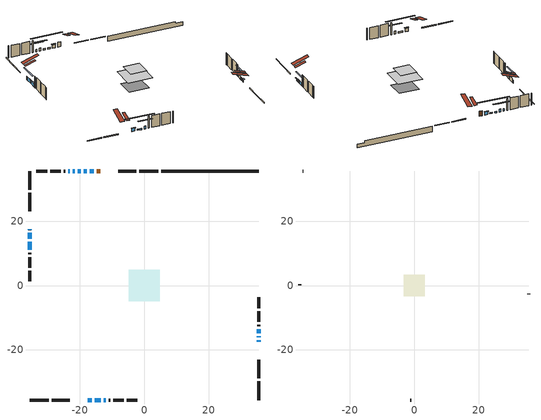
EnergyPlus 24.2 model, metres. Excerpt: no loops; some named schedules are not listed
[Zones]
conditioned space
 floor adiabatic (AdiabaticFloorConstruction): -4.88,-4.88 -4.88,4.88 4.88,4.88 4.88,-4.88 z3.05
 floor foundation (Slab1 construction): -4.02,-3.55 -4.02,3.55 4.02,3.55 4.02,-3.55 z-1.52
 wall outside (RimJoist1 construction): 4.39,35.59 -1.48,35.59 / -35.59,-35.59 -29.73,-35.59 / -35.59,35.59 -35.59,29.73 / 35.59,-35.59 35.59,-29.73 z0.61:0.91
 wall outside (RimJoist2 construction): -2.41,35.59 -8.09,35.59 / -28.8,-35.59 -23.12,-35.59 / -35.59,28.8 -35.59,23.12 / 35.59,-28.8 35.59,-23.12 z0.61:0.91
 wall outside (AdiabaticWallConstruction 1): -13.65,35.59 -14.8,35.59 z0.61:2.64
 wall outside (AdiabaticWallConstruction): -35.59,17.56 -35.59,17.25 / 35.59,-16.12 35.59,-15.81 z0.61:1.83; 35.59,-17.56 35.59,-17.05 / -23.15,35.59 -23.66,35.59 z0.61:1.53; -15.73,35.59 -16.95,35.59 / -17.56,-35.59 -16.34,-35.59 z0.61:1.93; -17.87,35.59 -18.79,35.59 / -19.72,35.59 -20.64,35.59 / -15.41,-35.59 -13.58,-35.59 z0.61:1.22; 35.59,-14.89 35.59,-13.56 / -21.56,35.59 -22.23,35.59 / -12.65,-35.59 -11.99,-35.59 z0.61:1.73; -35.59,16.32 -35.59,14.49 / -35.59,13.57 -35.59,11.13 z0.61:2.13
 wall outside (Wall1 construction): -24.59,35.59 -25.05,35.59 / -11.06,-35.59 -10.6,-35.59 / -35.59,10.2 -35.59,9.74 / 35.59,-12.63 35.59,-12.17 z0.61:5.49
 wall outside (Wall2 construction): -25.98,35.59 -29.23,35.59 / -9.67,-35.59 -6.42,-35.59 / -35.59,8.81 -35.59,5.56 / 35.59,-11.24 35.59,-8 z0.61:5.49
 wall outside (Wall3 construction): -30.16,35.59 -33.51,35.59 / -5.49,-35.59 -2.14,-35.59 / -35.59,4.63 -35.59,1.28 / 35.59,-7.07 35.59,-3.72 z0.61:5.49
 wall foundation (FoundationWall1 construction): 5.32,35.59,-1.52 5.32,35.59,0.61 32.57,35.59,0.61 32.57,35.59,-0.13 35.59,35.59,-0.13 35.59,35.59,-1.52
 window (WindowConstruction 9): -35.59,17.56 -35.59,17.25 z0.61:1.83
 window (WindowConstruction 6): 35.59,-17.56 35.59,-17.05 z0.61:1.52
 window (WindowConstruction 7): -15.73,35.59 -16.95,35.59 z0.61:1.93
 window (WindowConstruction 8): -17.56,-35.59 -16.34,-35.59 z0.61:1.93
 window (WindowConstruction 11): -17.88,35.59 -18.79,35.59 z0.61:1.22
 window (WindowConstruction 12): -19.72,35.59 -20.63,35.59 z0.61:1.22
 window (WindowConstruction 13): -15.41,-35.59 -13.58,-35.59 z0.61:1.22
 window (WindowConstruction 10): 35.59,-16.12 35.59,-15.81 z0.61:1.83
 window (WindowConstruction): 35.59,-14.89 35.59,-13.56 z0.61:1.73
 window (WindowConstruction 1): -21.56,35.59 -22.22,35.59 z0.61:1.73
 window (WindowConstruction 2): -23.15,35.59 -23.66,35.59 z0.61:1.52
 window (WindowConstruction 3): -12.65,-35.59 -11.99,-35.59 z0.61:1.73
 window (WindowConstruction 4): -35.59,16.32 -35.59,14.49 z0.61:2.13
 window (WindowConstruction 5): -35.59,13.57 -35.59,11.13 z0.61:2.13
 door (Door): -13.65,35.59 -14.8,35.59 z0.61:2.64
 ceiling adiabatic (AdiabaticFloorConstruction): 4.88,-4.88 4.88,4.88 -4.88,4.88 -4.88,-4.88 z3.05
 roof outside (Roof2 construction): -12.72,35.59,5.49 -12.72,31.43,6.88 -11.62,31.43,6.88 -11.62,35.59,5.49; -18.49,-35.59,5.49 -18.49,-31.43,6.88 -19.58,-31.43,6.88 -19.58,-35.59,5.49; -35.59,18.49,5.49 -31.43,18.49,6.88 -31.43,19.58,6.88 -35.59,19.58,5.49; 35.59,-18.49,5.49 31.43,-18.49,6.88 31.43,-19.58,6.88 35.59,-19.58,5.49
attic - vented
 floor to conditioned space (Floor1 construction Reversed): -3.27,-3.27 -3.27,3.27 3.27,3.27 3.27,-3.27 z5.49
 wall outside (Wall4 construction): -34.44,35.59 -34.66,35.59 / -1.22,-35.59 -0.99,-35.59 / -35.59,0.35 -35.59,0.13 / 35.59,-2.79 35.59,-2.56 z0.61:5.49
 roof outside (Roof1 construction): -10.69,35.59,5.49 -10.69,29.23,7.61 -9.02,29.23,7.61 -9.02,35.59,5.49; -20.51,-35.59,5.49 -20.51,-29.23,7.61 -22.19,-29.23,7.61 -22.19,-35.59,5.49; -35.59,20.51,5.49 -29.23,20.51,7.61 -29.23,22.19,7.61 -35.59,22.19,5.49; 35.59,-20.51,5.49 29.23,-20.51,7.61 29.23,-22.19,7.61 35.59,-22.19,5.49
shading: 35.59,-16.85 35.59,-17.76 36,-17.76 36,-16.85 z1.73; -17.15,35.59 -15.53,35.59 -15.53,36 -17.15,36 z2.13; -16.14,-35.59 -17.76,-35.59 -17.76,-36 -16.14,-36 z2.13; -23.87,35.59 -12.8,35.59 -12.8,36 -23.87,36 z6.3; -25.72,35.59 -14.64,35.59 -14.64,36 -25.72,36 z6.3; -8.5,-35.59 -20.49,-35.59 -20.49,-36 -8.5,-36 z6.3; 35.59,-10.92 35.59,-17.53 36,-17.53 36,-10.92 z4.37; -24.86,35.59 -18.92,35.59 -18.92,36 -24.86,36 z4.37; -26.3,35.59 -20.51,35.59 -20.51,36 -26.3,36 z4.16; -9.35,-35.59 -15.29,-35.59 -15.29,-36 -9.35,-36 z4.37; -35.59,11.86 -35.59,18.96 -36,18.96 -36,11.86 z4.77; -35.59,10.93 -35.59,13.77 -36,13.77 -36,10.93 z2.34
[Building]
Building 1: Terrain=Suburbs
[Site:Location]
Edmonton Intl AP_AB: Latitude {deg}=53.31; Longitude {deg}=-113.58; Time Zone {hr}=-7; Elevation {m}=723; Keep Site Location Information=Yes
[Site:GroundTemperature:Shallow]
-1.56185, -3.61833, -3.78302, -2.80711, 1.11059, 5.01004, 8.39065, 10.5322, 10.7141, 8.97234, 5.67794, 1.89811
[Site:WaterMainsTemperature]
Calculation Method=Schedule; Temperature Schedule=mains temperature schedule
[Material] Roughness=Rough; Thermal Absorptance=0.9
Name | Thickness {m} | Conductivity {W/m-K} | Density {kg/m3} | Specific Heat {J/kg-K} | Solar Absorptance | Visible Absorptance
asphalt or fiberglass shingles | 0.00635 | 0.162714 | 1121.4 | 1465.45 | 0.4 | 0.4
ceiling loosefill ins | 0.254 | 0.0480833 | 16.02 | 1046.75 | 0.7 | 0.7
ceiling stud and cavity | 0.1397 | 0.0941129 | 65.682 | 1177.47 | 0.7 | 0.7
concrete 4.0 in. | 0.1016 | 1.803125 | 2242.8 | 837.4 | 0.7 | 0.7
concrete 8.0 in. | 0.2032 | 1.803125 | 2242.8 | 837.4 | 0.7 | 0.7
door material | 0.04445 | 0.188738 | 512.64 | 1214.23 | 0.7 | 0.7
floor covering | 0.0127 | 0.0433444 | 54.468 | 1339.84 | 0.6 | 0.6
floor rigid ins; wall rigid ins | 0.512978 | 0.029427 | 32.04 | 1214.23 | 0.7 | 0.7
floor stud and cavity | 0.1397 | 1.75129 | 37.0049 | 1207.88 | 0.7 | 0.7
furniture material conditioned space 1 | 0.1524 | 0.115458 | 640.8 | 1214.23 | 0.6 | 0.6
gypsum board | 0.0127 | 0.160291 | 801 | 837.4 | 0.6 | 0.6
osb sheathing 0.5 in. | 0.0127 | 0.115458 | 512.64 | 1214.23 | 0.7 | 0.7
osb sheathing 0.75 in. | 0.01905 | 0.115458 | 512.64 | 1214.23 | 0.7 | 0.7
osb sheathing 2.0 in. | 0.0508 | 0.115458 | 512.64 | 1214.23 | 0.7 | 0.7
rim joist stud and cavity | 0.0508 | 0.0314757 | 125.044 | 1163.47 | 0.6 | 0.6
rim joist stud and cavity 1 | 0.0508 | 0.312044 | 50.32683 | 1063.81 | 0.6 | 0.6
roof rigid ins | 0.051816 | 0.029427 | 32.04 | 1214.23 | 0.7 | 0.7
roof stud and cavity | 0.2032 | 0.217006 | 78.34581 | 1123.46 | 0.7 | 0.7
wall stud and cavity | 0.1397 | 0.107944 | 139.0536 | 1170.24 | 0.7 | 0.7
wall stud and cavity 1 | 0.1397 | 0.100811 | 139.0536 | 1170.24 | 0.7 | 0.7
wall stud and cavity 2 | 0.1397 | 0.101068 | 139.0536 | 1170.24 | 0.7 | 0.7
wall stud and cavity 3 | 0.0889 | 6.1454 | 50.32683 | 1063.81 | 0.6 | 0.6
wall stud and cavity 4 | 0.0889 | 0.380278 | 52.3479 | 1209.89 | 0.7 | 0.7
wall stud and cavity 5 | 0.0889 | 0.391764 | 83.0341 | 1211.67 | 0.7 | 0.7
wood siding | 0.0254 | 0.102417 | 544.68 | 1172.36 | 0.4 | 0.4
wood siding 1 | 0.00254 | 0.102417 | 544.68 | 1172.36 | 0.4 | 0.4
wood siding 2; wood siding 3; wood siding 4 | 0.0254 | 0.102417 | 544.68 | 1172.36 | 0.7 | 0.7
[WindowMaterial:SimpleGlazingSystem]
Name | U-Factor {W/m2-K} | Solar Heat Gain Coefficient
WindowMaterial | 2.98152 | 0.53
WindowMaterial 1 | 3.13766 | 0.58
WindowMaterial 2 | 2.906 | 0.64
WindowMaterial 3 | 2.89692 | 0.65
WindowMaterial 4 | 3.01388 | 0.48
WindowMaterial 5 | 2.93098 | 0.61
WindowMaterial 6 | 3.00026 | 0.58
WindowMaterial 7 | 2.99571 | 0.51
WindowMaterial 8 | 2.97868 | 0.61
[Construction]
AdiabaticFloorConstruction: floor stud and cavity, floor rigid ins, osb sheathing 0.75 in., floor covering
AdiabaticWallConstruction: wood siding 3, wall rigid ins, wall stud and cavity 4, gypsum board
AdiabaticWallConstruction 1: wood siding 4, wall rigid ins, wall stud and cavity 4, gypsum board
Door: door material
Floor1 construction Reversed: gypsum board, ceiling stud and cavity, ceiling loosefill ins
FoundationWall1 construction: concrete 8.0 in.
furniture construction conditioned space 1: furniture material conditioned space 1
PartitionWallConstruction: gypsum board, wall stud and cavity 5, gypsum board
RimJoist1 construction: wood siding 2, osb sheathing 2.0 in., rim joist stud and cavity
RimJoist2 construction: wood siding 2, rim joist stud and cavity 1
Roof1 construction: asphalt or fiberglass shingles
Roof2 construction: asphalt or fiberglass shingles, roof rigid ins, osb sheathing 0.75 in., roof stud and cavity, gypsum board
Slab1 construction: concrete 4.0 in.
Wall1 construction: wood siding, osb sheathing 0.5 in., wall stud and cavity, gypsum board
Wall2 construction: wood siding, osb sheathing 0.5 in., wall stud and cavity 1, gypsum board
Wall3 construction: wood siding, osb sheathing 0.5 in., wall stud and cavity 2, gypsum board
Wall4 construction: wood siding 1, wall stud and cavity 3
WindowConstruction; WindowConstruction 1; WindowConstruction 3: WindowMaterial
WindowConstruction 10; WindowConstruction 9: WindowMaterial 6
WindowConstruction 11: WindowMaterial 7
WindowConstruction 12; WindowConstruction 13: WindowMaterial 8
WindowConstruction 2: WindowMaterial 1
WindowConstruction 4: WindowMaterial 2
WindowConstruction 5: WindowMaterial 3
WindowConstruction 6: WindowMaterial 4
WindowConstruction 7; WindowConstruction 8: WindowMaterial 5
[Zone] Multiplier=1; Part of Total Floor Area=Yes
Name | Volume {m3}
attic - vented | 14.7059
conditioned space | 387.3
[Space]
Name | Zone | Volume {m3}
attic - vented 1 | attic - vented | 14.7059
conditioned space 1 | conditioned space | 387.3
[ZoneInfiltration:EffectiveLeakageArea]
infil attic - vented 1: Zone or Space=attic - vented 1; Schedule=Always On Discrete; Effective Air Leakage Area {cm2}=1485.22; Stack Coefficient=0.000486653; Wind Coefficient=1.49049e-05
[ZoneMixing]
whole house fan mix: Zone or Space=attic - vented; Schedule=Always On Continuous; Design Flow Rate Calculation Method=Flow/Zone; Design Flow Rate {m3/s}=0; Source Zone or Space=conditioned space
[SurfaceProperty:ExposedFoundationPerimeter]
Slab1: Exposed Perimeter Calculation Method=TotalExposedPerimeter; Total Exposed Perimeter {m}=30.278
[InternalMass] Zone or ZoneList=conditioned space; Space or SpaceList=conditioned space 1
Name | Construction | Surface Area {m2}
furniture mass conditioned space 1 | furniture construction conditioned space 1 | 60.9199
partition wall mass | PartitionWallConstruction | 152.3
[Lights]
interior lighting: Zone or ZoneList or Space or SpaceList=conditioned space 1; Schedule=interior lighting schedule; Design Level Calculation Method=LightingLevel; Lighting Level {W}=343.2; Return Air Fraction=0; Fraction Radiant=0.6; Fraction Visible=0.2; Fraction Replaceable=1
[People]
occupants: Zone or ZoneList or Space or SpaceList=conditioned space 1; Number of People Schedule=occupants schedule; Number of People Calculation Method=People; Number of People=3; Fraction Radiant=0.314171; Sensible Heat Fraction=0.56303; Activity Level Schedule=occupants activity schedule; Carbon Dioxide Generation Rate {m3/s-W}=0; Enable ASHRAE 55 Comfort Warnings=No; Mean Radiant Temperature Calculation Type=EnclosureAveraged
[ElectricEquipment] Zone or ZoneList or Space or SpaceList=conditioned space 1; Design Level Calculation Method=EquipmentLevel
Name | Schedule | Design Level {W} | Fraction Latent | Fraction Radiant | Fraction Lost
clothes dryer | clothes dryer schedule | 140.772 | 0.015 | 0.081 | 0.85
clothes washer | clothes washer schedule | 32.1985 | 0.03 | 0.162 | 0.7
cooking range | cooking range schedule | 215.147 | 0.08 | 0.432 | 0.2
dishwasher | dishwasher schedule | 66.8632 | 0.3 | 0.18 | 0.4
fridge | fridge schedule | 72.9452 | 0 | 0.6 | 0
mech vent house fan | mech vent house fan schedule | 0 | 0 | 0 | 1
mech vent house fan cfis | mech vent house fan cfis schedule | 0 | 0 | 0 | 0
mech vent range fan 0 | mech vent range fan 0 schedule | 57 | 0 | 0 | 1
misc plug loads | misc plug loads schedule | 494.7 | 0.045 | 0.513 | 0.1
whole house fan | Always On Discrete | 0 | 0 | 0 | 1
[OtherEquipment] Zone or ZoneList or Space or SpaceList=conditioned space 1; Design Level Calculation Method=EquipmentLevel
Name | Fuel Type | Schedule | Design Level {W} | Fraction Latent | Fraction Radiant | Fraction Lost
clothes dryer 1 | Electricity | clothes dryer schedule | 0 | 0.015 | 0.081 | 0.85
cooking range 1 | Electricity | cooking range schedule | 0 | 0.08 | 0.432 | 0.2
general water use latent | None | general water use schedule | 62.594 | 1 | 0 | 0
general water use sensible | None | general water use schedule | -61.6891 | 0 | 0.6 | 0
mech vent house fan latent load | None | Always On Discrete | 0 | 1 | 0 | 0
mech vent house fan sensible load | None | Always On Discrete | 0 | 0 | 0 | 0
water heater energy adjustment1 | NaturalGas | Always On Discrete | 0.01 | 0 | 0 | 1
[ZoneInfiltration:DesignFlowRate] Zone or ZoneList or Space or SpaceList=conditioned space 1; Schedule=Always On Discrete; Design Flow Rate Calculation Method=Flow/Zone; Design Flow Rate {m3/s}=0
infil flow; natural vent flow; whole house fan flow
[Foundation:Kiva]
Foundation Kiva 1: Initial Indoor Air Temperature {C}=18; Wall Height Above Grade {m}=0.609996; Wall Depth Below Slab {m}=0.2032
[Foundation:Kiva:Settings]
Soil Conductivity {W/m-K}=0.849921; Soil Density {kg/m3}=1842.3; Soil Specific Heat {J/kg-K}=418.7; Ground Solar Absorptivity=0.9; Ground Thermal Absorptivity=0.9; Ground Surface Roughness {m}=0.03; Far-Field Width {m}=40; Deep-Ground Boundary Condition=ZeroFlux; Deep-Ground Depth {m}=40; Minimum Cell Dimension {m}=0.2; Maximum Cell Growth Coefficient=3; Simulation Timestep=Timestep
[Exterior:Lights]
exterior lighting: Schedule=exterior lighting schedule; Design Level {W}=75.6
[Schedule:Constant]
Name | Hourly Value
Always On Continuous; mech vent house fan schedule; mech vent house fan cfis schedule; Always On Discrete | 1
occupants activity schedule | 117.228
fridge schedule | 0
[Schedule:Week:Daily]
interior lighting schedule Week Rule - Jan1-Jan27: interior lighting schedule day, interior lighting schedule day, interior lighting schedule day, interior lighting schedule day, interior lighting schedule day, interior lighting schedule day, interior lighting schedule day, interior lighting schedule default day, interior lighting schedule default day, interior lighting schedule default day, interior lighting schedule default day, interior lighting schedule default day
interior lighting schedule Week Rule - Jan28-Feb3: interior lighting schedule day, interior lighting schedule day, interior lighting schedule day, interior lighting schedule day, interior lighting schedule day 1, interior lighting schedule day 1, interior lighting schedule day 1, interior lighting schedule default day, interior lighting schedule default day, interior lighting schedule default day, interior lighting schedule default day, interior lighting schedule default day
interior lighting schedule Week Rule - Feb4-Feb24: interior lighting schedule day 1, interior lighting schedule day 1, interior lighting schedule day 1, interior lighting schedule day 1, interior lighting schedule day 1, interior lighting schedule day 1, interior lighting schedule day 1, interior lighting schedule default day, interior lighting schedule default day, interior lighting schedule default day, interior lighting schedule default day, interior lighting schedule default day
interior lighting schedule Week Rule - Feb25-Mar3: interior lighting schedule day 1, interior lighting schedule day 1, interior lighting schedule day 1, interior lighting schedule day 1, interior lighting schedule day 2, interior lighting schedule day 2, interior lighting schedule day 2, interior lighting schedule default day, interior lighting schedule default day, interior lighting schedule default day, interior lighting schedule default day, interior lighting schedule default day
interior lighting schedule Week Rule - Mar4-Mar31: interior lighting schedule day 2, interior lighting schedule day 2, interior lighting schedule day 2, interior lighting schedule day 2, interior lighting schedule day 2, interior lighting schedule day 2, interior lighting schedule day 2, interior lighting schedule default day, interior lighting schedule default day, interior lighting schedule default day, interior lighting schedule default day, interior lighting schedule default day
interior lighting schedule Week Rule - Apr1-Apr28: interior lighting schedule day 3, interior lighting schedule day 3, interior lighting schedule day 3, interior lighting schedule day 3, interior lighting schedule day 3, interior lighting schedule day 3, interior lighting schedule day 3, interior lighting schedule default day, interior lighting schedule default day, interior lighting schedule default day, interior lighting schedule default day, interior lighting schedule default day
interior lighting schedule Week Rule - Apr29-May5: interior lighting schedule day 3, interior lighting schedule day 3, interior lighting schedule day 4, interior lighting schedule day 4, interior lighting schedule day 4, interior lighting schedule day 4, interior lighting schedule day 4, interior lighting schedule default day, interior lighting schedule default day, interior lighting schedule default day, interior lighting schedule default day, interior lighting schedule default day
interior lighting schedule Week Rule - May6-May26: interior lighting schedule day 4, interior lighting schedule day 4, interior lighting schedule day 4, interior lighting schedule day 4, interior lighting schedule day 4, interior lighting schedule day 4, interior lighting schedule day 4, interior lighting schedule default day, interior lighting schedule default day, interior lighting schedule default day, interior lighting schedule default day, interior lighting schedule default day
interior lighting schedule Week Rule - May27-Jun2: interior lighting schedule day 4, interior lighting schedule day 4, interior lighting schedule day 4, interior lighting schedule day 4, interior lighting schedule day 4, interior lighting schedule day 5, interior lighting schedule day 5, interior lighting schedule default day, interior lighting schedule default day, interior lighting schedule default day, interior lighting schedule default day, interior lighting schedule default day
interior lighting schedule Week Rule - Jun3-Jun30: interior lighting schedule day 5, interior lighting schedule day 5, interior lighting schedule day 5, interior lighting schedule day 5, interior lighting schedule day 5, interior lighting schedule day 5, interior lighting schedule day 5, interior lighting schedule default day, interior lighting schedule default day, interior lighting schedule default day, interior lighting schedule default day, interior lighting schedule default day
interior lighting schedule Week Rule - Jul1-Jul28: interior lighting schedule day 6, interior lighting schedule day 6, interior lighting schedule day 6, interior lighting schedule day 6, interior lighting schedule day 6, interior lighting schedule day 6, interior lighting schedule day 6, interior lighting schedule default day, interior lighting schedule default day, interior lighting schedule default day, interior lighting schedule default day, interior lighting schedule default day
interior lighting schedule Week Rule - Jul29-Aug4: interior lighting schedule day 6, interior lighting schedule day 6, interior lighting schedule day 6, interior lighting schedule day 7, interior lighting schedule day 7, interior lighting schedule day 7, interior lighting schedule day 7, interior lighting schedule default day, interior lighting schedule default day, interior lighting schedule default day, interior lighting schedule default day, interior lighting schedule default day
interior lighting schedule Week Rule - Aug5-Aug25: interior lighting schedule day 7, interior lighting schedule day 7, interior lighting schedule day 7, interior lighting schedule day 7, interior lighting schedule day 7, interior lighting schedule day 7, interior lighting schedule day 7, interior lighting schedule default day, interior lighting schedule default day, interior lighting schedule default day, interior lighting schedule default day, interior lighting schedule default day
interior lighting schedule Week Rule - Aug26-Sep1: interior lighting schedule day 7, interior lighting schedule day 7, interior lighting schedule day 7, interior lighting schedule day 7, interior lighting schedule day 7, interior lighting schedule day 7, interior lighting schedule day 8, interior lighting schedule default day, interior lighting schedule default day, interior lighting schedule default day, interior lighting schedule default day, interior lighting schedule default day
interior lighting schedule Week Rule - Sep2-Sep29: interior lighting schedule day 8, interior lighting schedule day 8, interior lighting schedule day 8, interior lighting schedule day 8, interior lighting schedule day 8, interior lighting schedule day 8, interior lighting schedule day 8, interior lighting schedule default day, interior lighting schedule default day, interior lighting schedule default day, interior lighting schedule default day, interior lighting schedule default day
interior lighting schedule Week Rule - Sep30-Oct6: interior lighting schedule day 8, interior lighting schedule day 9, interior lighting schedule day 9, interior lighting schedule day 9, interior lighting schedule day 9, interior lighting schedule day 9, interior lighting schedule day 9, interior lighting schedule default day, interior lighting schedule default day, interior lighting schedule default day, interior lighting schedule default day, interior lighting schedule default day
interior lighting schedule Week Rule - Oct7-Oct27: interior lighting schedule day 9, interior lighting schedule day 9, interior lighting schedule day 9, interior lighting schedule day 9, interior lighting schedule day 9, interior lighting schedule day 9, interior lighting schedule day 9, interior lighting schedule default day, interior lighting schedule default day, interior lighting schedule default day, interior lighting schedule default day, interior lighting schedule default day
interior lighting schedule Week Rule - Oct28-Nov3: interior lighting schedule day 9, interior lighting schedule day 9, interior lighting schedule day 9, interior lighting schedule day 9, interior lighting schedule day 10, interior lighting schedule day 10, interior lighting schedule day 10, interior lighting schedule default day, interior lighting schedule default day, interior lighting schedule default day, interior lighting schedule default day, interior lighting schedule default day
interior lighting schedule Week Rule - Nov4-Nov24: interior lighting schedule day 10, interior lighting schedule day 10, interior lighting schedule day 10, interior lighting schedule day 10, interior lighting schedule day 10, interior lighting schedule day 10, interior lighting schedule day 10, interior lighting schedule default day, interior lighting schedule default day, interior lighting schedule default day, interior lighting schedule default day, interior lighting schedule default day
interior lighting schedule Week Rule - Nov25-Dec1: interior lighting schedule day 10, interior lighting schedule day 10, interior lighting schedule day 10, interior lighting schedule day 10, interior lighting schedule day 10, interior lighting schedule day 10, interior lighting schedule day 11, interior lighting schedule default day, interior lighting schedule default day, interior lighting schedule default day, interior lighting schedule default day, interior lighting schedule default day
interior lighting schedule Week Rule - Dec2-Dec31: interior lighting schedule day 11, interior lighting schedule day 11, interior lighting schedule day 11, interior lighting schedule day 11, interior lighting schedule day 11, interior lighting schedule day 11, interior lighting schedule day 11, interior lighting schedule default day, interior lighting schedule default day, interior lighting schedule default day, interior lighting schedule default day, interior lighting schedule default day
occupants schedule Week Rule - Jan1-Dec31: occupants schedule day, occupants schedule day, occupants schedule day, occupants schedule day, occupants schedule day, occupants schedule day, occupants schedule day, occupants schedule default day, occupants schedule default day, occupants schedule default day, occupants schedule default day, occupants schedule default day
clothes dryer schedule Week Rule - Jan1-Dec31: clothes dryer schedule day, clothes dryer schedule day, clothes dryer schedule day, clothes dryer schedule day, clothes dryer schedule day, clothes dryer schedule day, clothes dryer schedule day, clothes dryer schedule default day, clothes dryer schedule default day, clothes dryer schedule default day, clothes dryer schedule default day, clothes dryer schedule default day
clothes washer schedule Week Rule - Jan1-Dec31: clothes washer schedule day, clothes washer schedule day, clothes washer schedule day, clothes washer schedule day, clothes washer schedule day, clothes washer schedule day, clothes washer schedule day, clothes washer schedule default day, clothes washer schedule default day, clothes washer schedule default day, clothes washer schedule default day, clothes washer schedule default day
cooking range schedule Week Rule - Jan1-Dec31: cooking range schedule day, cooking range schedule day, cooking range schedule day, cooking range schedule day, cooking range schedule day, cooking range schedule day, cooking range schedule day, cooking range schedule default day, cooking range schedule default day, cooking range schedule default day, cooking range schedule default day, cooking range schedule default day
dishwasher schedule Week Rule - Jan1-Dec31: dishwasher schedule day, dishwasher schedule day, dishwasher schedule day, dishwasher schedule day, dishwasher schedule day, dishwasher schedule day, dishwasher schedule day, dishwasher schedule default day, dishwasher schedule default day, dishwasher schedule default day, dishwasher schedule default day, dishwasher schedule default day
mech vent range fan 0 schedule Week Rule - Jan1-Dec31: mech vent range fan 0 schedule day, mech vent range fan 0 schedule day, mech vent range fan 0 schedule day, mech vent range fan 0 schedule day, mech vent range fan 0 schedule day, mech vent range fan 0 schedule day, mech vent range fan 0 schedule day, mech vent range fan 0 schedule default day, mech vent range fan 0 schedule default day, mech vent range fan 0 schedule default day, mech vent range fan 0 schedule default day, mech vent range fan 0 schedule default day
misc plug loads schedule Week Rule - Jan1-Dec31: misc plug loads schedule day, misc plug loads schedule day, misc plug loads schedule day, misc plug loads schedule day, misc plug loads schedule day, misc plug loads schedule day, misc plug loads schedule day, misc plug loads schedule default day, misc plug loads schedule default day, misc plug loads schedule default day, misc plug loads schedule default day, misc plug loads schedule default day
general water use schedule Week Rule - Jan1-Dec31: general water use schedule day, general water use schedule day, general water use schedule day, general water use schedule day, general water use schedule day, general water use schedule day, general water use schedule day, general water use schedule default day, general water use schedule default day, general water use schedule default day, general water use schedule default day, general water use schedule default day
exterior lighting schedule Week Rule - Jan1-Jan27: exterior lighting schedule day, exterior lighting schedule day, exterior lighting schedule day, exterior lighting schedule day, exterior lighting schedule day, exterior lighting schedule day, exterior lighting schedule day, exterior lighting schedule default day, exterior lighting schedule default day, exterior lighting schedule default day, exterior lighting schedule default day, exterior lighting schedule default day
exterior lighting schedule Week Rule - Jan28-Feb3: exterior lighting schedule day, exterior lighting schedule day, exterior lighting schedule day, exterior lighting schedule day, exterior lighting schedule day 1, exterior lighting schedule day 1, exterior lighting schedule day 1, exterior lighting schedule default day, exterior lighting schedule default day, exterior lighting schedule default day, exterior lighting schedule default day, exterior lighting schedule default day
exterior lighting schedule Week Rule - Feb4-Feb24: exterior lighting schedule day 1, exterior lighting schedule day 1, exterior lighting schedule day 1, exterior lighting schedule day 1, exterior lighting schedule day 1, exterior lighting schedule day 1, exterior lighting schedule day 1, exterior lighting schedule default day, exterior lighting schedule default day, exterior lighting schedule default day, exterior lighting schedule default day, exterior lighting schedule default day
exterior lighting schedule Week Rule - Feb25-Mar3: exterior lighting schedule day 1, exterior lighting schedule day 1, exterior lighting schedule day 1, exterior lighting schedule day 1, exterior lighting schedule day 2, exterior lighting schedule day 2, exterior lighting schedule day 2, exterior lighting schedule default day, exterior lighting schedule default day, exterior lighting schedule default day, exterior lighting schedule default day, exterior lighting schedule default day
exterior lighting schedule Week Rule - Mar4-Mar31: exterior lighting schedule day 2, exterior lighting schedule day 2, exterior lighting schedule day 2, exterior lighting schedule day 2, exterior lighting schedule day 2, exterior lighting schedule day 2, exterior lighting schedule day 2, exterior lighting schedule default day, exterior lighting schedule default day, exterior lighting schedule default day, exterior lighting schedule default day, exterior lighting schedule default day
exterior lighting schedule Week Rule - Apr1-Apr28: exterior lighting schedule day 3, exterior lighting schedule day 3, exterior lighting schedule day 3, exterior lighting schedule day 3, exterior lighting schedule day 3, exterior lighting schedule day 3, exterior lighting schedule day 3, exterior lighting schedule default day, exterior lighting schedule default day, exterior lighting schedule default day, exterior lighting schedule default day, exterior lighting schedule default day
exterior lighting schedule Week Rule - Apr29-May5: exterior lighting schedule day 3, exterior lighting schedule day 3, exterior lighting schedule day 4, exterior lighting schedule day 4, exterior lighting schedule day 4, exterior lighting schedule day 4, exterior lighting schedule day 4, exterior lighting schedule default day, exterior lighting schedule default day, exterior lighting schedule default day, exterior lighting schedule default day, exterior lighting schedule default day
exterior lighting schedule Week Rule - May6-May26: exterior lighting schedule day 4, exterior lighting schedule day 4, exterior lighting schedule day 4, exterior lighting schedule day 4, exterior lighting schedule day 4, exterior lighting schedule day 4, exterior lighting schedule day 4, exterior lighting schedule default day, exterior lighting schedule default day, exterior lighting schedule default day, exterior lighting schedule default day, exterior lighting schedule default day
exterior lighting schedule Week Rule - May27-Jun2: exterior lighting schedule day 4, exterior lighting schedule day 4, exterior lighting schedule day 4, exterior lighting schedule day 4, exterior lighting schedule day 4, exterior lighting schedule day 5, exterior lighting schedule day 5, exterior lighting schedule default day, exterior lighting schedule default day, exterior lighting schedule default day, exterior lighting schedule default day, exterior lighting schedule default day
exterior lighting schedule Week Rule - Jun3-Jun30: exterior lighting schedule day 5, exterior lighting schedule day 5, exterior lighting schedule day 5, exterior lighting schedule day 5, exterior lighting schedule day 5, exterior lighting schedule day 5, exterior lighting schedule day 5, exterior lighting schedule default day, exterior lighting schedule default day, exterior lighting schedule default day, exterior lighting schedule default day, exterior lighting schedule default day
exterior lighting schedule Week Rule - Jul1-Jul28: exterior lighting schedule day 6, exterior lighting schedule day 6, exterior lighting schedule day 6, exterior lighting schedule day 6, exterior lighting schedule day 6, exterior lighting schedule day 6, exterior lighting schedule day 6, exterior lighting schedule default day, exterior lighting schedule default day, exterior lighting schedule default day, exterior lighting schedule default day, exterior lighting schedule default day
exterior lighting schedule Week Rule - Jul29-Aug4: exterior lighting schedule day 6, exterior lighting schedule day 6, exterior lighting schedule day 6, exterior lighting schedule day 7, exterior lighting schedule day 7, exterior lighting schedule day 7, exterior lighting schedule day 7, exterior lighting schedule default day, exterior lighting schedule default day, exterior lighting schedule default day, exterior lighting schedule default day, exterior lighting schedule default day
exterior lighting schedule Week Rule - Aug5-Aug25: exterior lighting schedule day 7, exterior lighting schedule day 7, exterior lighting schedule day 7, exterior lighting schedule day 7, exterior lighting schedule day 7, exterior lighting schedule day 7, exterior lighting schedule day 7, exterior lighting schedule default day, exterior lighting schedule default day, exterior lighting schedule default day, exterior lighting schedule default day, exterior lighting schedule default day
exterior lighting schedule Week Rule - Aug26-Sep1: exterior lighting schedule day 7, exterior lighting schedule day 7, exterior lighting schedule day 7, exterior lighting schedule day 7, exterior lighting schedule day 7, exterior lighting schedule day 7, exterior lighting schedule day 8, exterior lighting schedule default day, exterior lighting schedule default day, exterior lighting schedule default day, exterior lighting schedule default day, exterior lighting schedule default day
exterior lighting schedule Week Rule - Sep2-Sep29: exterior lighting schedule day 8, exterior lighting schedule day 8, exterior lighting schedule day 8, exterior lighting schedule day 8, exterior lighting schedule day 8, exterior lighting schedule day 8, exterior lighting schedule day 8, exterior lighting schedule default day, exterior lighting schedule default day, exterior lighting schedule default day, exterior lighting schedule default day, exterior lighting schedule default day
exterior lighting schedule Week Rule - Sep30-Oct6: exterior lighting schedule day 8, exterior lighting schedule day 9, exterior lighting schedule day 9, exterior lighting schedule day 9, exterior lighting schedule day 9, exterior lighting schedule day 9, exterior lighting schedule day 9, exterior lighting schedule default day, exterior lighting schedule default day, exterior lighting schedule default day, exterior lighting schedule default day, exterior lighting schedule default day
exterior lighting schedule Week Rule - Oct7-Oct27: exterior lighting schedule day 9, exterior lighting schedule day 9, exterior lighting schedule day 9, exterior lighting schedule day 9, exterior lighting schedule day 9, exterior lighting schedule day 9, exterior lighting schedule day 9, exterior lighting schedule default day, exterior lighting schedule default day, exterior lighting schedule default day, exterior lighting schedule default day, exterior lighting schedule default day
exterior lighting schedule Week Rule - Oct28-Nov3: exterior lighting schedule day 9, exterior lighting schedule day 9, exterior lighting schedule day 9, exterior lighting schedule day 9, exterior lighting schedule day 10, exterior lighting schedule day 10, exterior lighting schedule day 10, exterior lighting schedule default day, exterior lighting schedule default day, exterior lighting schedule default day, exterior lighting schedule default day, exterior lighting schedule default day
[Schedule:Year]
interior lighting schedule: interior lighting schedule Week Rule - Jan1-Jan27, 1, 1, 1, 27, interior lighting schedule Week Rule - Jan28-Feb3, 1, 28, 2, 3, interior lighting schedule Week Rule - Feb4-Feb24, 2, 4, 2, 24, interior lighting schedule Week Rule - Feb25-Mar3, 2, 25, 3, 3, interior lighting schedule Week Rule - Mar4-Mar31, 3, 4, 3, 31, interior lighting schedule Week Rule - Apr1-Apr28, 4, 1, 4, 28, interior lighting schedule Week Rule - Apr29-May5, 4, 29, 5, 5, interior lighting schedule Week Rule - May6-May26, 5, 6, 5, 26, interior lighting schedule Week Rule - May27-Jun2, 5, 27, 6, 2, interior lighting schedule Week Rule - Jun3-Jun30, 6, 3, 6, 30, interior lighting schedule Week Rule - Jul1-Jul28, 7, 1, 7, 28, interior lighting schedule Week Rule - Jul29-Aug4, 7, 29, 8, 4, interior lighting schedule Week Rule - Aug5-Aug25, 8, 5, 8, 25, interior lighting schedule Week Rule - Aug26-Sep1, 8, 26, 9, 1, interior lighting schedule Week Rule - Sep2-Sep29, 9, 2, 9, 29, interior lighting schedule Week Rule - Sep30-Oct6, 9, 30, 10, 6, interior lighting schedule Week Rule - Oct7-Oct27, 10, 7, 10, 27, interior lighting schedule Week Rule - Oct28-Nov3, 10, 28, 11, 3, interior lighting schedule Week Rule - Nov4-Nov24, 11, 4, 11, 24, interior lighting schedule Week Rule - Nov25-Dec1, 11, 25, 12, 1, interior lighting schedule Week Rule - Dec2-Dec31, 12, 2, 12, 31
occupants schedule: occupants schedule Week Rule - Jan1-Dec31, 1, 1, 12, 31
clothes dryer schedule: clothes dryer schedule Week Rule - Jan1-Dec31, 1, 1, 12, 31
clothes washer schedule: clothes washer schedule Week Rule - Jan1-Dec31, 1, 1, 12, 31
cooking range schedule: cooking range schedule Week Rule - Jan1-Dec31, 1, 1, 12, 31
dishwasher schedule: dishwasher schedule Week Rule - Jan1-Dec31, 1, 1, 12, 31
mech vent range fan 0 schedule: mech vent range fan 0 schedule Week Rule - Jan1-Dec31, 1, 1, 12, 31
misc plug loads schedule: misc plug loads schedule Week Rule - Jan1-Dec31, 1, 1, 12, 31
general water use schedule: general water use schedule Week Rule - Jan1-Dec31, 1, 1, 12, 31
exterior lighting schedule: exterior lighting schedule Week Rule - Jan1-Jan27, 1, 1, 1, 27, exterior lighting schedule Week Rule - Jan28-Feb3, 1, 28, 2, 3, exterior lighting schedule Week Rule - Feb4-Feb24, 2, 4, 2, 24, exterior lighting schedule Week Rule - Feb25-Mar3, 2, 25, 3, 3, exterior lighting schedule Week Rule - Mar4-Mar31, 3, 4, 3, 31, exterior lighting schedule Week Rule - Apr1-Apr28, 4, 1, 4, 28, exterior lighting schedule Week Rule - Apr29-May5, 4, 29, 5, 5, exterior lighting schedule Week Rule - May6-May26, 5, 6, 5, 26, exterior lighting schedule Week Rule - May27-Jun2, 5, 27, 6, 2, exterior lighting schedule Week Rule - Jun3-Jun30, 6, 3, 6, 30, exterior lighting schedule Week Rule - Jul1-Jul28, 7, 1, 7, 28, exterior lighting schedule Week Rule - Jul29-Aug4, 7, 29, 8, 4, exterior lighting schedule Week Rule - Aug5-Aug25, 8, 5, 8, 25, exterior lighting schedule Week Rule - Aug26-Sep1, 8, 26, 9, 1, exterior lighting schedule Week Rule - Sep2-Sep29, 9, 2, 9, 29, exterior lighting schedule Week Rule - Sep30-Oct6, 9, 30, 10, 6, exterior lighting schedule Week Rule - Oct7-Oct27, 10, 7, 10, 27, exterior lighting schedule Week Rule - Oct28-Nov3, 10, 28, 11, 3, exterior lighting schedule Week Rule - Nov4-Nov24, 11, 4, 11, 24, exterior lighting schedule Week Rule - Nov25-Dec1, 11, 25, 12, 1, exterior lighting schedule Week Rule - Dec2-Dec31, 12, 2, 12, 31
[Schedule:Compact]
mains temperature schedule: Through: 01/01, For: AllDays, Until: 24:00, 3.97167, Through: 01/02, For: AllDays, Until: 24:00, 3.90778, Through: 01/03, For: AllDays, Until: 24:00, 3.84556, Through: 01/04, For: AllDays, Until: 24:00, 3.78389, Through: 01/05, For: AllDays, Until: 24:00, 3.72278, Through: 01/06, For: AllDays, Until: 24:00, 3.66278, Through: 01/07, For: AllDays, Until: 24:00, 3.60389, Through: 01/08, For: AllDays, Until: 24:00, 3.54556, Through: 01/09, For: AllDays, Until: 24:00, 3.48833, Through: 01/10, For: AllDays, Until: 24:00, 3.43167, Through: 01/11, For: AllDays, Until: 24:00, 3.37611, Through: 01/12, For: AllDays, Until: 24:00, 3.32167, Through: 01/13, For: AllDays, Until: 24:00, 3.26833, Through: 01/14, For: AllDays, Until: 24:00, 3.21556, Through: 01/15, For: AllDays, Until: 24:00, 3.16444, Through: 01/16, For: AllDays, Until: 24:00, 3.11389, Through: 01/17, For: AllDays, Until: 24:00, 3.06444, Through: 01/18, For: AllDays, Until: 24:00, 3.01611, Through: 01/19, For: AllDays, Until: 24:00, 2.96889, Through: 01/20, For: AllDays, Until: 24:00, 2.92278, Through: 01/21, For: AllDays, Until: 24:00, 2.87722, Through: 01/22, For: AllDays, Until: 24:00, 2.83333, Through: 01/23, For: AllDays, Until: 24:00, 2.79056, Through: 01/24, For: AllDays, Until: 24:00, 2.74889, Through: 01/25, For: AllDays, Until: 24:00, 2.70833, Through: 01/26, For: AllDays, Until: 24:00, 2.66889, Through: 01/27, For: AllDays, Until: 24:00, 2.63056, Through: 01/28, For: AllDays, Until: 24:00, 2.59333, Through: 01/29, For: AllDays, Until: 24:00, 2.55778, Through: 01/30, For: AllDays, Until: 24:00, 2.52278, Through: 01/31, For: AllDays, Until: 24:00, 2.48944, Through: 02/01, For: AllDays, Until: 24:00, 2.45722, Through: 02/02, For: AllDays, Until: 24:00, 2.42611, Through: 02/03, For: AllDays, Until: 24:00, 2.39667, Through: 02/04, For: AllDays, Until: 24:00, 2.36833, Through: 02/05, For: AllDays, Until: 24:00, 2.34111, Through: 02/06, For: AllDays, Until: 24:00, 2.315, Through: 02/07, For: AllDays, Until: 24:00, 2.29056, Through: 02/08, For: AllDays, Until: 24:00, 2.26722, Through: 02/09, For: AllDays, Until: 24:00, 2.245, Through: 02/10, For: AllDays, Until: 24:00, 2.22444, Through: 02/11, For: AllDays, Until: 24:00, 2.20444, Through: 02/12, For: AllDays, Until: 24:00, 2.18667, Through: 02/13, For: AllDays, Until: 24:00, 2.17, Through: 02/14, For: AllDays, Until: 24:00, 2.15444, Through: 02/15, For: AllDays, Until: 24:00, 2.14, Through: 02/16, For: AllDays, Until: 24:00, 2.12722, Through: 02/17, For: AllDays, Until: 24:00, 2.11556, Through: 02/18, For: AllDays, Until: 24:00, 2.10556, Through: 02/19, For: AllDays, Until: 24:00, 2.09667, Through: 02/20, For: AllDays, Until: 24:00, 2.08889, Through: 02/21, For: AllDays, Until: 24:00, 2.08278, Through: 02/22, For: AllDays, Until: 24:00, 2.07833, Through: 02/23, For: AllDays, Until: 24:00, 2.07444, Through: 02/24, For: AllDays, Until: 24:00, 2.07278, Through: 02/25, For: AllDays, Until: 24:00, 2.07167, Through: 02/26, For: AllDays, Until: 24:00, 2.07222, Through: 02/27, For: AllDays, Until: 24:00, 2.07444, Through: 02/28, For: AllDays, Until: 24:00, 2.07778, Through: 03/01, For: AllDays, Until: 24:00, 2.08222, Through: 03/02, For: AllDays, Until: 24:00, 2.08833, Through: 03/03, For: AllDays, Until: 24:00, 2.09556, Through: 03/04, For: AllDays, Until: 24:00, 2.10444, Through: 03/05, For: AllDays, Until: 24:00, 2.11444, Through: 03/06, For: AllDays, Until: 24:00, 2.12556, Through: 03/07, For: AllDays, Until: 24:00, 2.13833, Through: 03/08, For: AllDays, Until: 24:00, 2.15278, Through: 03/09, For: AllDays, Until: 24:00, 2.16778, Through: 03/10, For: AllDays, Until: 24:00, 2.18444, Through: 03/11, For: AllDays, Until: 24:00, 2.20278, Through: 03/12, For: AllDays, Until: 24:00, 2.22167, Through: 03/13, For: AllDays, Until: 24:00, 2.24278, Through: 03/14, For: AllDays, Until: 24:00, 2.26444, Through: 03/15, For: AllDays, Until: 24:00, 2.28778, Through: 03/16, For: AllDays, Until: 24:00, 2.31222, Through: 03/17, For: AllDays, Until: 24:00, 2.33778, Through: 03/18, For: AllDays, Until: 24:00, 2.365, Through: 03/19, For: AllDays, Until: 24:00, 2.39333, Through: 03/20, For: AllDays, Until: 24:00, 2.42278, Through: 03/21, For: AllDays, Until: 24:00, 2.45389, Through: 03/22, For: AllDays, Until: 24:00, 2.48611, Through: 03/23, For: AllDays, Until: 24:00, 2.51889, Through: 03/24, For: AllDays, Until: 24:00, 2.55389, Through: 03/25, For: AllDays, Until: 24:00, 2.58944, Through: 03/26, For: AllDays, Until: 24:00, 2.62611, Through: 03/27, For: AllDays, Until: 24:00, 2.66444, Through: 03/28, For: AllDays, Until: 24:00, 2.70389, Through: 03/29, For: AllDays, Until: 24:00, 2.74389, Through: 03/30, For: AllDays, Until: 24:00, 2.78556, Through: 03/31, For: AllDays, Until: 24:00, 2.82833, Through: 04/01, For: AllDays, Until: 24:00, 2.87222, Through: 04/02, For: AllDays, Until: 24:00, 2.91722, Through: 04/03, For: AllDays, Until: 24:00, 2.96333, Through: 04/04, For: AllDays, Until: 24:00, 3.01056, Through: 04/05, For: AllDays, Until: 24:00, 3.05889, Through: 04/06, For: AllDays, Until: 24:00, 3.10833, Through: 04/07, For: AllDays, Until: 24:00, 3.15833, Through: 04/08, For: AllDays, Until: 24:00, 3.21, Through: 04/09, For: AllDays, Until: 24:00, 3.26222, Through: 04/10, For: AllDays, Until: 24:00, 3.31556, Through: 04/11, For: AllDays, Until: 24:00, 3.37, Through: 04/12, For: AllDays, Until: 24:00, 3.42556, Through: 04/13, For: AllDays, Until: 24:00, 3.48167, Through: 04/14, For: AllDays, Until: 24:00, 3.53889, Through: 04/15, For: AllDays, Until: 24:00, 3.59722, Through: 04/16, For: AllDays, Until: 24:00, 3.65611, Through: 04/17, For: AllDays, Until: 24:00, 3.71611, Through: 04/18, For: AllDays, Until: 24:00, 3.77667, Through: 04/19, For: AllDays, Until: 24:00, 3.83833, Through: 04/20, For: AllDays, Until: 24:00, 3.90111, Through: 04/21, For: AllDays, Until: 24:00, 3.96444, Through: 04/22, For: AllDays, Until: 24:00, 4.02833, Through: 04/23, For: AllDays, Until: 24:00, 4.09333, Through: 04/24, For: AllDays, Until: 24:00, 4.15889, Through: 04/25, For: AllDays, Until: 24:00, 4.225, Through: 04/26, For: AllDays, Until: 24:00, 4.29222, Through: 04/27, For: AllDays, Until: 24:00, 4.36, Through: 04/28, For: AllDays, Until: 24:00, 4.42833, Through: 04/29, For: AllDays, Until: 24:00, 4.49722, Through: 04/30, For: AllDays, Until: 24:00, 4.56667, Through: 05/01, For: AllDays, Until: 24:00, 4.63722, Through: 05/02, For: AllDays, Until: 24:00, 4.70833, Through: 05/03, For: AllDays, Until: 24:00, 4.77944, Through: 05/04, For: AllDays, Until: 24:00, 4.85167, Through: 05/05, For: AllDays, Until: 24:00, 4.92389, Through: 05/06, For: AllDays, Until: 24:00, 4.99722, Through: 05/07, For: AllDays, Until: 24:00, 5.07056, Through: 05/08, For: AllDays, Until: 24:00, 5.145, Through: 05/09, For: AllDays, Until: 24:00, 5.21944, Through: 05/10, For: AllDays, Until: 24:00, 5.29389, Through: 05/11, For: AllDays, Until: 24:00, 5.36944, Through: 05/12, For: AllDays, Until: 24:00, 5.445, Through: 05/13, For: AllDays, Until: 24:00, 5.52111, Through: 05/14, For: AllDays, Until: 24:00, 5.59722, Through: 05/15, For: AllDays, Until: 24:00, 5.67389, Through: 05/16, For: AllDays, Until: 24:00, 5.75056, Through: 05/17, For: AllDays, Until: 24:00, 5.82778, Through: 05/18, For: AllDays, Until: 24:00, 5.90556, Through: 05/19, For: AllDays, Until: 24:00, 5.98278, Through: 05/20, For: AllDays, Until: 24:00, 6.06056, Through: 05/21, For: AllDays, Until: 24:00, 6.13889, Through: 05/22, For: AllDays, Until: 24:00, 6.21667, Through: 05/23, For: AllDays, Until: 24:00, 6.295, Through: 05/24, For: AllDays, Until: 24:00, 6.37333, Through: 05/25, For: AllDays, Until: 24:00, 6.45222, Through: 05/26, For: AllDays, Until: 24:00, 6.53056, Through: 05/27, For: AllDays, Until: 24:00, 6.60889, Through: 05/28, For: AllDays, Until: 24:00, 6.68778, Through: 05/29, For: AllDays, Until: 24:00, 6.76611, Through: 05/30, For: AllDays, Until: 24:00, 6.84444, Through: 05/31, For: AllDays, Until: 24:00, 6.92278, Through: 06/01, For: AllDays, Until: 24:00, 7.00111, Through: 06/02, For: AllDays, Until: 24:00, 7.07944, Through: 06/03, For: AllDays, Until: 24:00, 7.15778, Through: 06/04, For: AllDays, Until: 24:00, 7.23556, Through: 06/05, For: AllDays, Until: 24:00, 7.31333, Through: 06/06, For: AllDays, Until: 24:00, 7.39056, Through: 06/07, For: AllDays, Until: 24:00, 7.46833, Through: 06/08, For: AllDays, Until: 24:00, 7.545, Through: 06/09, For: AllDays, Until: 24:00, 7.62222, Through: 06/10, For: AllDays, Until: 24:00, 7.69833, Through: 06/11, For: AllDays, Until: 24:00, 7.775, Through: 06/12, For: AllDays, Until: 24:00, 7.85056, Through: 06/13, For: AllDays, Until: 24:00, 7.92611, Through: 06/14, For: AllDays, Until: 24:00, 8.00111, Through: 06/15, For: AllDays, Until: 24:00, 8.07611, Through: 06/16, For: AllDays, Until: 24:00, 8.15056, Through: 06/17, For: AllDays, Until: 24:00, 8.22389, Through: 06/18, For: AllDays, Until: 24:00, 8.29778, Through: 06/19, For: AllDays, Until: 24:00, 8.37056, Through: 06/20, For: AllDays, Until: 24:00, 8.44278, Through: 06/21, For: AllDays, Until: 24:00, 8.51444, Through: 06/22, For: AllDays, Until: 24:00, 8.58611, Through: 06/23, For: AllDays, Until: 24:00, 8.65667, Through: 06/24, For: AllDays, Until: 24:00, 8.72667, Through: 06/25, For: AllDays, Until: 24:00, 8.79611, Through: 06/26, For: AllDays, Until: 24:00, 8.865, Through: 06/27, For: AllDays, Until: 24:00, 8.93333, Through: 06/28, For: AllDays, Until: 24:00, 9.00056, Through: 06/29, For: AllDays, Until: 24:00, 9.06778, Through: 06/30, For: AllDays, Until: 24:00, 9.13333, Through: 07/01, For: AllDays, Until: 24:00, 9.19889, Through: 07/02, For: AllDays, Until: 24:00, 9.26333, Through: 07/03, For: AllDays, Until: 24:00, 9.32722, Through: 07/04, For: AllDays, Until: 24:00, 9.39056, Through: 07/05, For: AllDays, Until: 24:00, 9.45278, Through: 07/06, For: AllDays, Until: 24:00, 9.51389, Through: 07/07, For: AllDays, Until: 24:00, 9.57444, Through: 07/08, For: AllDays, Until: 24:00, 9.63389, Through: 07/09, For: AllDays, Until: 24:00, 9.69278, Through: 07/10, For: AllDays, Until: 24:00, 9.75056, Through: 07/11, For: AllDays, Until: 24:00, 9.80778, Through: 07/12, For: AllDays, Until: 24:00, 9.86333, Through: 07/13, For: AllDays, Until: 24:00, 9.91833, Through: 07/14, For: AllDays, Until: 24:00, 9.97278, Through: 07/15, For: AllDays, Until: 24:00, 10.0256, Through: 07/16, For: AllDays, Until: 24:00, 10.0778, Through: 07/17, For: AllDays, Until: 24:00, 10.1289, Through: 07/18, For: AllDays, Until: 24:00, 10.1789, Through: 07/19, For: AllDays, Until: 24:00, 10.2278, Through: 07/20, For: AllDays, Until: 24:00, 10.2756, Through: 07/21, For: AllDays, Until: 24:00, 10.3222, Through: 07/22, For: AllDays, Until: 24:00, 10.3683, Through: 07/23, For: AllDays, Until: 24:00, 10.4128, Through: 07/24, For: AllDays, Until: 24:00, 10.4561, Through: 07/25, For: AllDays, Until: 24:00, 10.4989, Through: 07/26, For: AllDays, Until: 24:00, 10.54, Through: 07/27, For: AllDays, Until: 24:00, 10.58, Through: 07/28, For: AllDays, Until: 24:00, 10.6189, Through: 07/29, For: AllDays, Until: 24:00, 10.6567, Through: 07/30, For: AllDays, Until: 24:00, 10.6928, Through: 07/31, For: AllDays, Until: 24:00, 10.7283, Through: 08/01, For: AllDays, Until: 24:00, 10.7622, Through: 08/02, For: AllDays, Until: 24:00, 10.7956, Through: 08/03, For: AllDays, Until: 24:00, 10.8272, Through: 08/04, For: AllDays, Until: 24:00, 10.8572, Through: 08/05, For: AllDays, Until: 24:00, 10.8867, Through: 08/06, For: AllDays, Until: 24:00, 10.9144, Through: 08/07, For: AllDays, Until: 24:00, 10.9411, Through: 08/08, For: AllDays, Until: 24:00, 10.9667, Through: 08/09, For: AllDays, Until: 24:00, 10.9906, Through: 08/10, For: AllDays, Until: 24:00, 11.0133, Through: 08/11, For: AllDays, Until: 24:00, 11.035, Through: 08/12, For: AllDays, Until: 24:00, 11.055, Through: 08/13, For: AllDays, Until: 24:00, 11.0739, Through: 08/14, For: AllDays, Until: 24:00, 11.0917, Through: 08/15, For: AllDays, Until: 24:00, 11.1078, Through: 08/16, For: AllDays, Until: 24:00, 11.1228, Through: 08/17, For: AllDays, Until: 24:00, 11.1361, Through: 08/18, For: AllDays, Until: 24:00, 11.1483, Through: 08/19, For: AllDays, Until: 24:00, 11.1594, Through: 08/20, For: AllDays, Until: 24:00, 11.1689, Through: 08/21, For: AllDays, Until: 24:00, 11.1772, Through: 08/22, For: AllDays, Until: 24:00, 11.1844, Through: 08/23, For: AllDays, Until: 24:00, 11.19, Through: 08/24, For: AllDays, Until: 24:00, 11.1939, Through: 08/25, For: AllDays, Until: 24:00, 11.1967, Through: 08/26, For: AllDays, Until: 24:00, 11.1983, Through: 08/27, For: AllDays, Until: 24:00, 11.1983, Through: 08/28, For: AllDays, Until: 24:00, 11.1972, Through: 08/29, For: AllDays, Until: 24:00, 11.195, Through: 08/30, For: AllDays, Until: 24:00, 11.1911, Through: 08/31, For: AllDays, Until: 24:00, 11.1856, Through: 09/01, For: AllDays, Until: 24:00, 11.1789, Through: 09/02, For: AllDays, Until: 24:00, 11.1711, Through: 09/03, For: AllDays, Until: 24:00, 11.1617, Through: 09/04, For: AllDays, Until: 24:00, 11.1511, Through: 09/05, For: AllDays, Until: 24:00, 11.1394, Through: 09/06, For: AllDays, Until: 24:00, 11.1261, Through: 09/07, For: AllDays, Until: 24:00, 11.1111, Through: 09/08, For: AllDays, Until: 24:00, 11.0956, Through: 09/09, For: AllDays, Until: 24:00, 11.0778, Through: 09/10, For: AllDays, Until: 24:00, 11.0594, Through: 09/11, For: AllDays, Until: 24:00, 11.0394, Through: 09/12, For: AllDays, Until: 24:00, 11.0183, Through: 09/13, For: AllDays, Until: 24:00, 10.9961, Through: 09/14, For: AllDays, Until: 24:00, 10.9722, Through: 09/15, For: AllDays, Until: 24:00, 10.9472, Through: 09/16, For: AllDays, Until: 24:00, 10.9206, Through: 09/17, For: AllDays, Until: 24:00, 10.8928, Through: 09/18, For: AllDays, Until: 24:00, 10.8639, Through: 09/19, For: AllDays, Until: 24:00, 10.8339, Through: 09/20, For: AllDays, Until: 24:00, 10.8028, Through: 09/21, For: AllDays, Until: 24:00, 10.77, Through: 09/22, For: AllDays, Until: 24:00, 10.7361, Through: 09/23, For: AllDays, Until: 24:00, 10.7011, Through: 09/24, For: AllDays, Until: 24:00, 10.665, Through: 09/25, For: AllDays, Until: 24:00, 10.6272, Through: 09/26, For: AllDays, Until: 24:00, 10.5889, Through: 09/27, For: AllDays, Until: 24:00, 10.5489, Through: 09/28, For: AllDays, Until: 24:00, 10.5078, Through: 09/29, For: AllDays, Until: 24:00, 10.4661, Through: 09/30, For: AllDays, Until: 24:00, 10.4228, Through: 10/01, For: AllDays, Until: 24:00, 10.3783, Through: 10/02, For: AllDays, Until: 24:00, 10.3328, Through: 10/03, For: AllDays, Until: 24:00, 10.2861, Through: 10/04, For: AllDays, Until: 24:00, 10.2383, Through: 10/05, For: AllDays, Until: 24:00, 10.19, Through: 10/06, For: AllDays, Until: 24:00, 10.14, Through: 10/07, For: AllDays, Until: 24:00, 10.0894, Through: 10/08, For: AllDays, Until: 24:00, 10.0372, Through: 10/09, For: AllDays, Until: 24:00, 9.98444, Through: 10/10, For: AllDays, Until: 24:00, 9.93056, Through: 10/11, For: AllDays, Until: 24:00, 9.87611, Through: 10/12, For: AllDays, Until: 24:00, 9.82, Through: 10/13, For: AllDays, Until: 24:00, 9.76333, Through: 10/14, For: AllDays, Until: 24:00, 9.70611, Through: 10/15, For: AllDays, Until: 24:00, 9.64722, Through: 10/16, For: AllDays, Until: 24:00, 9.58778, Through: 10/17, For: AllDays, Until: 24:00, 9.52778, Through: 10/18, For: AllDays, Until: 24:00, 9.46667, Through: 10/19, For: AllDays, Until: 24:00, 9.40444, Through: 10/20, For: AllDays, Until: 24:00, 9.34167, Through: 10/21, For: AllDays, Until: 24:00, 9.27778, Through: 10/22, For: AllDays, Until: 24:00, 9.21333, Through: 10/23, For: AllDays, Until: 24:00, 9.14833, Through: 10/24, For: AllDays, Until: 24:00, 9.08222, Through: 10/25, For: AllDays, Until: 24:00, 9.01556, Through: 10/26, For: AllDays, Until: 24:00, 8.94833, Through: 10/27, For: AllDays, Until: 24:00, 8.88056, Through: 10/28, For: AllDays, Until: 24:00, 8.81167, Through: 10/29, For: AllDays, Until: 24:00, 8.74222, Through: 10/30, For: AllDays, Until: 24:00, 8.67222, Through: 10/31, For: AllDays, Until: 24:00, 8.60167, Through: 11/01, For: AllDays, Until: 24:00, 8.53056, Through: 11/02, For: AllDays, Until: 24:00, 8.45889, Through: 11/03, For: AllDays, Until: 24:00, 8.38667, Through: 11/04, For: AllDays, Until: 24:00, 8.31389, Through: 11/05, For: AllDays, Until: 24:00, 8.24056, Through: 11/06, For: AllDays, Until: 24:00, 8.16667, Through: 11/07, For: AllDays, Until: 24:00, 8.09278, Through: 11/08, For: AllDays, Until: 24:00, 8.01833, Through: 11/09, For: AllDays, Until: 24:00, 7.94278, Through: 11/10, For: AllDays, Until: 24:00, 7.86778, Through: 11/11, For: AllDays, Until: 24:00, 7.79167, Through: 11/12, For: AllDays, Until: 24:00, 7.71556, Through: 11/13, For: AllDays, Until: 24:00, 7.63944, Through: 11/14, For: AllDays, Until: 24:00, 7.56222, Through: 11/15, For: AllDays, Until: 24:00, 7.48556, Through: 11/16, For: AllDays, Until: 24:00, 7.40833, Through: 11/17, For: AllDays, Until: 24:00, 7.33056, Through: 11/18, For: AllDays, Until: 24:00, 7.25278, Through: 11/19, For: AllDays, Until: 24:00, 7.175, Through: 11/20, For: AllDays, Until: 24:00, 7.09722, Through: 11/21, For: AllDays, Until: 24:00, 7.01889, Through: 11/22, For: AllDays, Until: 24:00, 6.94056, Through: 11/23, For: AllDays, Until: 24:00, 6.86222, Through: 11/24, For: AllDays, Until: 24:00, 6.78389, Through: 11/25, For: AllDays, Until: 24:00, 6.705, Through: 11/26, For: AllDays, Until: 24:00, 6.62667, Through: 11/27, For: AllDays, Until: 24:00, 6.54833, Through: 11/28, For: AllDays, Until: 24:00, 6.46944, Through: 11/29, For: AllDays, Until: 24:00, 6.39111, Through: 11/30, For: AllDays, Until: 24:00, 6.31278, Through: 12/01, For: AllDays, Until: 24:00, 6.23444, Through: 12/02, For: AllDays, Until: 24:00, 6.15611, Through: 12/03, For: AllDays, Until: 24:00, 6.07833, Through: 12/04, For: AllDays, Until: 24:00, 6.00056, Through: 12/05, For: AllDays, Until: 24:00, 5.92278, Through: 12/06, For: AllDays, Until: 24:00, 5.84556, Through: 12/07, For: AllDays, Until: 24:00, 5.76833, Through: 12/08, For: AllDays, Until: 24:00, 5.69111, Through: 12/09, For: AllDays, Until: 24:00, 5.61444, Through: 12/10, For: AllDays, Until: 24:00, 5.53778, Through: 12/11, For: AllDays, Until: 24:00, 5.46222, Through: 12/12, For: AllDays, Until: 24:00, 5.38611, Through: 12/13, For: AllDays, Until: 24:00, 5.31111, Through: 12/14, For: AllDays, Until: 24:00, 5.23611, Through: 12/15, For: AllDays, Until: 24:00, 5.16167, Through: 12/16, For: AllDays, Until: 24:00, 5.08722, Through: 12/17, For: AllDays, Until: 24:00, 5.01389, Through: 12/18, For: AllDays, Until: 24:00, 4.94056, Through: 12/19, For: AllDays, Until: 24:00, 4.86778, Through: 12/20, For: AllDays, Until: 24:00, 4.79556, Through: 12/21, For: AllDays, Until: 24:00, 4.72389, Through: 12/22, For: AllDays, Until: 24:00, 4.65333, Through: 12/23, For: AllDays, Until: 24:00, 4.58278, Through: 12/24, For: AllDays, Until: 24:00, 4.51278, Through: 12/25, For: AllDays, Until: 24:00, 4.44389, Through: 12/26, For: AllDays, Until: 24:00, 4.375, Through: 12/27, For: AllDays, Until: 24:00, 4.30722, Through: 12/28, For: AllDays, Until: 24:00, 4.24, Through: 12/29, For: AllDays, Until: 24:00, 4.17333, Through: 12/30, For: AllDays, Until: 24:00, 4.10778, Through: 12/31, For: AllDays, Until: 24:00, 4.04278
